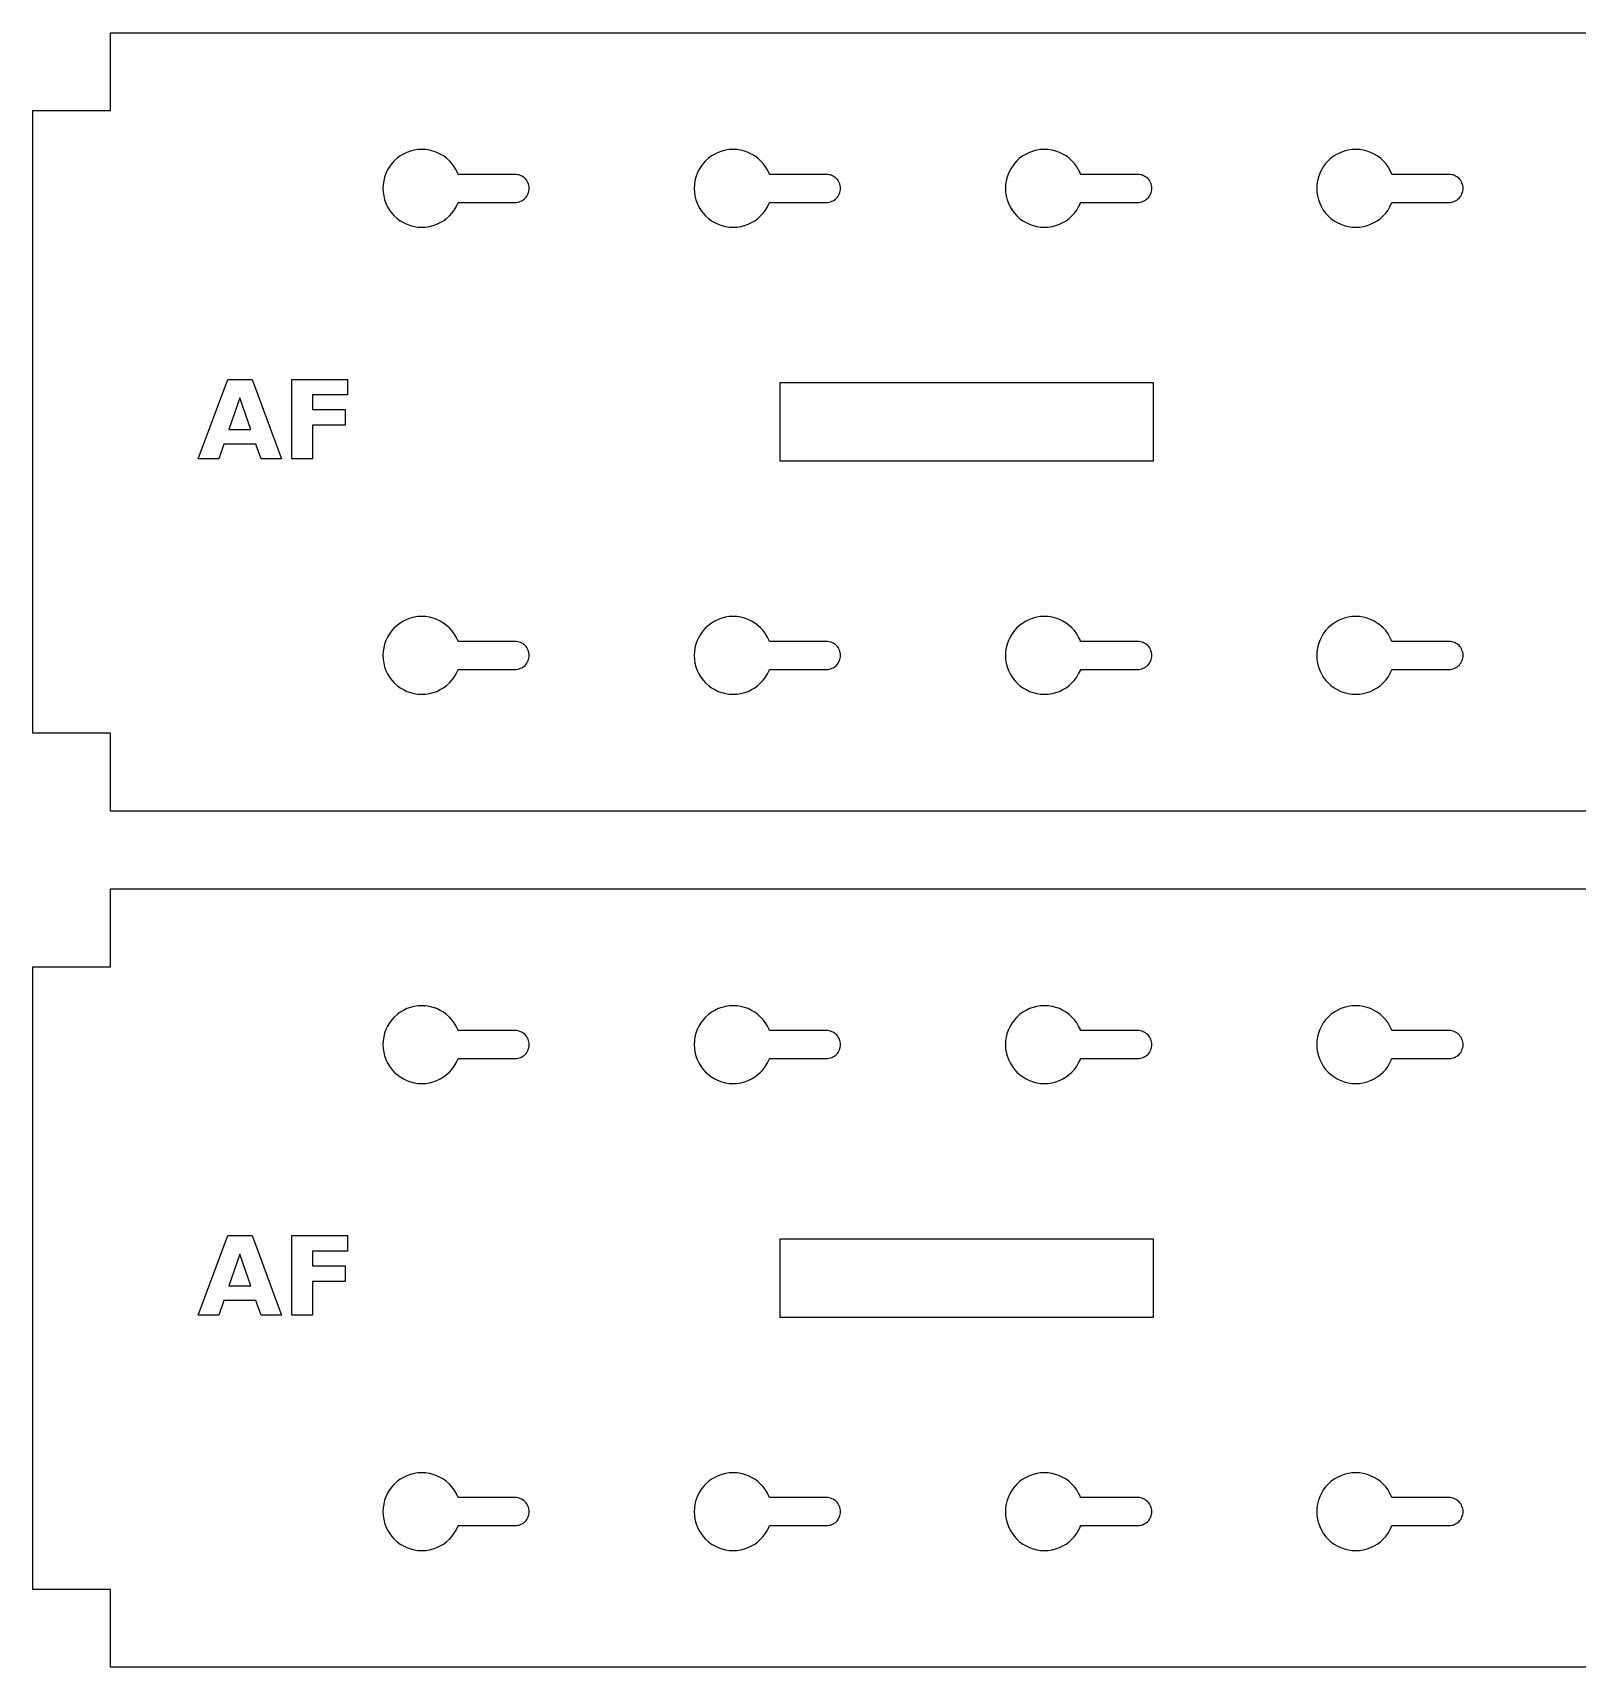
# Model space of a CAD drawing. Header units: millimetres. Extents: x 12 to 806, y 12 to 448.
# Drawn here: x 12.5 to 111.7, y 122.5 to 227.5 of the extents above; entities that cross this region are included whole.
import ezdxf

# ---------------------------------------------------------------- set-up
doc = ezdxf.new("R2010")
doc.units = ezdxf.units.MM
doc.layers.add('CUT', color=1, linetype='Continuous')
doc.layers.add('ENGRAVE', color=5, linetype='Continuous')

msp = doc.modelspace()

# ---------------------------------------------------------------- linework, layer by layer
at = {"layer": 'CUT', "color": 1}
for points in [[(12.5, 222.5), (17.5, 222.5), (17.5, 227.5), (757.5, 227.5), (757.5, 222.5), (762.5, 222.5), (762.5, 182.5), (757.5, 182.5), (757.5, 177.5), (17.5, 177.5), (17.5, 182.5), (12.5, 182.5)], [(39.09, 215.57), (39.27, 215.73), (39.43, 215.91), (39.58, 216.11), (39.7, 216.32), (39.81, 216.54), (39.83, 216.6), (43.5, 216.6), (43.59, 216.6), (43.68, 216.62), (43.76, 216.64), (43.84, 216.67), (43.92, 216.71), (44, 216.75), (44.07, 216.8), (44.14, 216.86), (44.2, 216.93), (44.25, 217), (44.29, 217.08), (44.33, 217.16), (44.36, 217.24), (44.38, 217.32), (44.4, 217.41), (44.4, 217.5), (44.4, 217.59), (44.38, 217.68), (44.36, 217.76), (44.33, 217.84), (44.29, 217.92), (44.25, 218), (44.2, 218.07), (44.14, 218.14), (44.07, 218.2), (44, 218.25), (43.92, 218.29), (43.84, 218.33), (43.76, 218.36), (43.68, 218.38), (43.59, 218.4), (43.5, 218.4), (39.83, 218.4), (39.81, 218.46), (39.7, 218.68), (39.58, 218.89), (39.43, 219.09), (39.27, 219.27), (39.09, 219.43), (38.89, 219.58), (38.68, 219.7), (38.46, 219.81), (38.23, 219.89), (37.99, 219.95), (37.75, 219.99), (37.5, 220), (37.25, 219.99), (37.01, 219.95), (36.77, 219.89), (36.54, 219.81), (36.32, 219.7), (36.11, 219.58), (35.91, 219.43), (35.73, 219.27), (35.57, 219.09), (35.42, 218.89), (35.3, 218.68), (35.19, 218.46), (35.11, 218.23), (35.05, 217.99), (35.01, 217.75), (35, 217.5), (35.01, 217.25), (35.05, 217.01), (35.11, 216.77), (35.19, 216.54), (35.3, 216.32), (35.42, 216.11), (35.57, 215.91), (35.73, 215.73), (35.91, 215.57), (36.11, 215.42), (36.32, 215.3), (36.54, 215.19), (36.77, 215.11), (37.01, 215.05), (37.25, 215.01), (37.5, 215), (37.75, 215.01), (37.99, 215.05), (38.23, 215.11), (38.46, 215.19), (38.68, 215.3), (38.89, 215.42)], [(58.89, 215.42), (59.09, 215.57), (59.27, 215.73), (59.43, 215.91), (59.58, 216.11), (59.7, 216.32), (59.81, 216.54), (59.83, 216.6), (63.5, 216.6), (63.59, 216.6), (63.68, 216.62), (63.76, 216.64), (63.84, 216.67), (63.92, 216.71), (64, 216.75), (64.07, 216.8), (64.14, 216.86), (64.2, 216.93), (64.25, 217), (64.29, 217.08), (64.33, 217.16), (64.36, 217.24), (64.38, 217.32), (64.4, 217.41), (64.4, 217.5), (64.4, 217.59), (64.38, 217.68), (64.36, 217.76), (64.33, 217.84), (64.29, 217.92), (64.25, 218), (64.2, 218.07), (64.14, 218.14), (64.07, 218.2), (64, 218.25), (63.92, 218.29), (63.84, 218.33), (63.76, 218.36), (63.68, 218.38), (63.59, 218.4), (63.5, 218.4), (59.83, 218.4), (59.81, 218.46), (59.7, 218.68), (59.58, 218.89), (59.43, 219.09), (59.27, 219.27), (59.09, 219.43), (58.89, 219.58), (58.68, 219.7), (58.46, 219.81), (58.23, 219.89), (57.99, 219.95), (57.75, 219.99), (57.5, 220), (57.25, 219.99), (57.01, 219.95), (56.77, 219.89), (56.54, 219.81), (56.32, 219.7), (56.11, 219.58), (55.91, 219.43), (55.73, 219.27), (55.57, 219.09), (55.42, 218.89), (55.3, 218.68), (55.19, 218.46), (55.11, 218.23), (55.05, 217.99), (55.01, 217.75), (55, 217.5), (55.01, 217.25), (55.05, 217.01), (55.11, 216.77), (55.19, 216.54), (55.3, 216.32), (55.42, 216.11), (55.57, 215.91), (55.73, 215.73), (55.91, 215.57), (56.11, 215.42), (56.32, 215.3), (56.54, 215.19), (56.77, 215.11), (57.01, 215.05), (57.25, 215.01), (57.5, 215), (57.75, 215.01), (57.99, 215.05), (58.23, 215.11), (58.46, 215.19), (58.68, 215.3)], [(79.09, 215.57), (79.27, 215.73), (79.43, 215.91), (79.58, 216.11), (79.7, 216.32), (79.81, 216.54), (79.83, 216.6), (83.5, 216.6), (83.59, 216.6), (83.68, 216.62), (83.76, 216.64), (83.84, 216.67), (83.92, 216.71), (84, 216.75), (84.07, 216.8), (84.14, 216.86), (84.2, 216.93), (84.25, 217), (84.29, 217.08), (84.33, 217.16), (84.36, 217.24), (84.38, 217.32), (84.4, 217.41), (84.4, 217.5), (84.4, 217.59), (84.38, 217.68), (84.36, 217.76), (84.33, 217.84), (84.29, 217.92), (84.25, 218), (84.2, 218.07), (84.14, 218.14), (84.07, 218.2), (84, 218.25), (83.92, 218.29), (83.84, 218.33), (83.76, 218.36), (83.68, 218.38), (83.59, 218.4), (83.5, 218.4), (79.83, 218.4), (79.81, 218.46), (79.7, 218.68), (79.58, 218.89), (79.43, 219.09), (79.27, 219.27), (79.09, 219.43), (78.89, 219.58), (78.68, 219.7), (78.46, 219.81), (78.23, 219.89), (77.99, 219.95), (77.75, 219.99), (77.5, 220), (77.25, 219.99), (77.01, 219.95), (76.77, 219.89), (76.54, 219.81), (76.32, 219.7), (76.11, 219.58), (75.91, 219.43), (75.73, 219.27), (75.57, 219.09), (75.42, 218.89), (75.3, 218.68), (75.19, 218.46), (75.11, 218.23), (75.05, 217.99), (75.01, 217.75), (75, 217.5), (75.01, 217.25), (75.05, 217.01), (75.11, 216.77), (75.19, 216.54), (75.3, 216.32), (75.42, 216.11), (75.57, 215.91), (75.73, 215.73), (75.91, 215.57), (76.11, 215.42), (76.32, 215.3), (76.54, 215.19), (76.77, 215.11), (77.01, 215.05), (77.25, 215.01), (77.5, 215), (77.75, 215.01), (77.99, 215.05), (78.23, 215.11), (78.46, 215.19), (78.68, 215.3), (78.89, 215.42)], [(99.09, 215.57), (99.27, 215.73), (99.43, 215.91), (99.58, 216.11), (99.7, 216.32), (99.81, 216.54), (99.83, 216.6), (103.5, 216.6), (103.59, 216.6), (103.68, 216.62), (103.76, 216.64), (103.84, 216.67), (103.92, 216.71), (104, 216.75), (104.07, 216.8), (104.14, 216.86), (104.2, 216.93), (104.25, 217), (104.29, 217.08), (104.33, 217.16), (104.36, 217.24), (104.38, 217.32), (104.4, 217.41), (104.4, 217.5), (104.4, 217.59), (104.38, 217.68), (104.36, 217.76), (104.33, 217.84), (104.29, 217.92), (104.25, 218), (104.2, 218.07), (104.14, 218.14), (104.07, 218.2), (104, 218.25), (103.92, 218.29), (103.84, 218.33), (103.76, 218.36), (103.68, 218.38), (103.59, 218.4), (103.5, 218.4), (99.83, 218.4), (99.81, 218.46), (99.7, 218.68), (99.58, 218.89), (99.43, 219.09), (99.27, 219.27), (99.09, 219.43), (98.89, 219.58), (98.68, 219.7), (98.46, 219.81), (98.23, 219.89), (97.99, 219.95), (97.75, 219.99), (97.5, 220), (97.25, 219.99), (97.01, 219.95), (96.77, 219.89), (96.54, 219.81), (96.32, 219.7), (96.11, 219.58), (95.91, 219.43), (95.73, 219.27), (95.57, 219.09), (95.42, 218.89), (95.3, 218.68), (95.19, 218.46), (95.11, 218.23), (95.05, 217.99), (95.01, 217.75), (95, 217.5), (95.01, 217.25), (95.05, 217.01), (95.11, 216.77), (95.19, 216.54), (95.3, 216.32), (95.42, 216.11), (95.57, 215.91), (95.73, 215.73), (95.91, 215.57), (96.11, 215.42), (96.32, 215.3), (96.54, 215.19), (96.77, 215.11), (97.01, 215.05), (97.25, 215.01), (97.5, 215), (97.75, 215.01), (97.99, 215.05), (98.23, 215.11), (98.46, 215.19), (98.68, 215.3), (98.89, 215.42)], [(60.5, 205), (60.5, 200), (84.5, 200), (84.5, 205)], [(39.09, 185.57), (39.27, 185.73), (39.43, 185.91), (39.58, 186.11), (39.7, 186.32), (39.81, 186.54), (39.83, 186.6), (43.5, 186.6), (43.59, 186.6), (43.68, 186.62), (43.76, 186.64), (43.84, 186.67), (43.92, 186.71), (44, 186.75), (44.07, 186.8), (44.14, 186.86), (44.2, 186.93), (44.25, 187), (44.29, 187.08), (44.33, 187.16), (44.36, 187.24), (44.38, 187.32), (44.4, 187.41), (44.4, 187.5), (44.4, 187.59), (44.38, 187.68), (44.36, 187.76), (44.33, 187.84), (44.29, 187.92), (44.25, 188), (44.2, 188.07), (44.14, 188.14), (44.07, 188.2), (44, 188.25), (43.92, 188.29), (43.84, 188.33), (43.76, 188.36), (43.68, 188.38), (43.59, 188.4), (43.5, 188.4), (39.83, 188.4), (39.81, 188.46), (39.7, 188.68), (39.58, 188.89), (39.43, 189.09), (39.27, 189.27), (39.09, 189.43), (38.89, 189.58), (38.68, 189.7), (38.46, 189.81), (38.23, 189.89), (37.99, 189.95), (37.75, 189.99), (37.5, 190), (37.25, 189.99), (37.01, 189.95), (36.77, 189.89), (36.54, 189.81), (36.32, 189.7), (36.11, 189.58), (35.91, 189.43), (35.73, 189.27), (35.57, 189.09), (35.42, 188.89), (35.3, 188.68), (35.19, 188.46), (35.11, 188.23), (35.05, 187.99), (35.01, 187.75), (35, 187.5), (35.01, 187.25), (35.05, 187.01), (35.11, 186.77), (35.19, 186.54), (35.3, 186.32), (35.42, 186.11), (35.57, 185.91), (35.73, 185.73), (35.91, 185.57), (36.11, 185.42), (36.32, 185.3), (36.54, 185.19), (36.77, 185.11), (37.01, 185.05), (37.25, 185.01), (37.5, 185), (37.75, 185.01), (37.99, 185.05), (38.23, 185.11), (38.46, 185.19), (38.68, 185.3), (38.89, 185.42)], [(59.09, 185.57), (59.27, 185.73), (59.43, 185.91), (59.58, 186.11), (59.7, 186.32), (59.81, 186.54), (59.83, 186.6), (63.5, 186.6), (63.59, 186.6), (63.68, 186.62), (63.76, 186.64), (63.84, 186.67), (63.92, 186.71), (64, 186.75), (64.07, 186.8), (64.14, 186.86), (64.2, 186.93), (64.25, 187), (64.29, 187.08), (64.33, 187.16), (64.36, 187.24), (64.38, 187.32), (64.4, 187.41), (64.4, 187.5), (64.4, 187.59), (64.38, 187.68), (64.36, 187.76), (64.33, 187.84), (64.29, 187.92), (64.25, 188), (64.2, 188.07), (64.14, 188.14), (64.07, 188.2), (64, 188.25), (63.92, 188.29), (63.84, 188.33), (63.76, 188.36), (63.68, 188.38), (63.59, 188.4), (63.5, 188.4), (59.83, 188.4), (59.81, 188.46), (59.7, 188.68), (59.58, 188.89), (59.43, 189.09), (59.27, 189.27), (59.09, 189.43), (58.89, 189.58), (58.68, 189.7), (58.46, 189.81), (58.23, 189.89), (57.99, 189.95), (57.75, 189.99), (57.5, 190), (57.25, 189.99), (57.01, 189.95), (56.77, 189.89), (56.54, 189.81), (56.32, 189.7), (56.11, 189.58), (55.91, 189.43), (55.73, 189.27), (55.57, 189.09), (55.42, 188.89), (55.3, 188.68), (55.19, 188.46), (55.11, 188.23), (55.05, 187.99), (55.01, 187.75), (55, 187.5), (55.01, 187.25), (55.05, 187.01), (55.11, 186.77), (55.19, 186.54), (55.3, 186.32), (55.42, 186.11), (55.57, 185.91), (55.73, 185.73), (55.91, 185.57), (56.11, 185.42), (56.32, 185.3), (56.54, 185.19), (56.77, 185.11), (57.01, 185.05), (57.25, 185.01), (57.5, 185), (57.75, 185.01), (57.99, 185.05), (58.23, 185.11), (58.46, 185.19), (58.68, 185.3), (58.89, 185.42)], [(79.09, 185.57), (79.27, 185.73), (79.43, 185.91), (79.58, 186.11), (79.7, 186.32), (79.81, 186.54), (79.83, 186.6), (83.5, 186.6), (83.59, 186.6), (83.68, 186.62), (83.76, 186.64), (83.84, 186.67), (83.92, 186.71), (84, 186.75), (84.07, 186.8), (84.14, 186.86), (84.2, 186.93), (84.25, 187), (84.29, 187.08), (84.33, 187.16), (84.36, 187.24), (84.38, 187.32), (84.4, 187.41), (84.4, 187.5), (84.4, 187.59), (84.38, 187.68), (84.36, 187.76), (84.33, 187.84), (84.29, 187.92), (84.25, 188), (84.2, 188.07), (84.14, 188.14), (84.07, 188.2), (84, 188.25), (83.92, 188.29), (83.84, 188.33), (83.76, 188.36), (83.68, 188.38), (83.59, 188.4), (83.5, 188.4), (79.83, 188.4), (79.81, 188.46), (79.7, 188.68), (79.58, 188.89), (79.43, 189.09), (79.27, 189.27), (79.09, 189.43), (78.89, 189.58), (78.68, 189.7), (78.46, 189.81), (78.23, 189.89), (77.99, 189.95), (77.75, 189.99), (77.5, 190), (77.25, 189.99), (77.01, 189.95), (76.77, 189.89), (76.54, 189.81), (76.32, 189.7), (76.11, 189.58), (75.91, 189.43), (75.73, 189.27), (75.57, 189.09), (75.42, 188.89), (75.3, 188.68), (75.19, 188.46), (75.11, 188.23), (75.05, 187.99), (75.01, 187.75), (75, 187.5), (75.01, 187.25), (75.05, 187.01), (75.11, 186.77), (75.19, 186.54), (75.3, 186.32), (75.42, 186.11), (75.57, 185.91), (75.73, 185.73), (75.91, 185.57), (76.11, 185.42), (76.32, 185.3), (76.54, 185.19), (76.77, 185.11), (77.01, 185.05), (77.25, 185.01), (77.5, 185), (77.75, 185.01), (77.99, 185.05), (78.23, 185.11), (78.46, 185.19), (78.68, 185.3), (78.89, 185.42)], [(99.09, 185.57), (99.27, 185.73), (99.43, 185.91), (99.58, 186.11), (99.7, 186.32), (99.81, 186.54), (99.83, 186.6), (103.5, 186.6), (103.59, 186.6), (103.68, 186.62), (103.76, 186.64), (103.84, 186.67), (103.92, 186.71), (104, 186.75), (104.07, 186.8), (104.14, 186.86), (104.2, 186.93), (104.25, 187), (104.29, 187.08), (104.33, 187.16), (104.36, 187.24), (104.38, 187.32), (104.4, 187.41), (104.4, 187.5), (104.4, 187.59), (104.38, 187.68), (104.36, 187.76), (104.33, 187.84), (104.29, 187.92), (104.25, 188), (104.2, 188.07), (104.14, 188.14), (104.07, 188.2), (104, 188.25), (103.92, 188.29), (103.84, 188.33), (103.76, 188.36), (103.68, 188.38), (103.59, 188.4), (103.5, 188.4), (99.83, 188.4), (99.81, 188.46), (99.7, 188.68), (99.58, 188.89), (99.43, 189.09), (99.27, 189.27), (99.09, 189.43), (98.89, 189.58), (98.68, 189.7), (98.46, 189.81), (98.23, 189.89), (97.99, 189.95), (97.75, 189.99), (97.5, 190), (97.25, 189.99), (97.01, 189.95), (96.77, 189.89), (96.54, 189.81), (96.32, 189.7), (96.11, 189.58), (95.91, 189.43), (95.73, 189.27), (95.57, 189.09), (95.42, 188.89), (95.3, 188.68), (95.19, 188.46), (95.11, 188.23), (95.05, 187.99), (95.01, 187.75), (95, 187.5), (95.01, 187.25), (95.05, 187.01), (95.11, 186.77), (95.19, 186.54), (95.3, 186.32), (95.42, 186.11), (95.57, 185.91), (95.73, 185.73), (95.91, 185.57), (96.11, 185.42), (96.32, 185.3), (96.54, 185.19), (96.77, 185.11), (97.01, 185.05), (97.25, 185.01), (97.5, 185), (97.75, 185.01), (97.99, 185.05), (98.23, 185.11), (98.46, 185.19), (98.68, 185.3), (98.89, 185.42)], [(12.5, 167.5), (17.5, 167.5), (17.5, 172.5), (757.5, 172.5), (757.5, 167.5), (762.5, 167.5), (762.5, 127.5), (757.5, 127.5), (757.5, 122.5), (17.5, 122.5), (17.5, 127.5), (12.5, 127.5)], [(39.09, 160.57), (39.27, 160.73), (39.43, 160.91), (39.58, 161.11), (39.7, 161.32), (39.81, 161.54), (39.83, 161.6), (43.5, 161.6), (43.59, 161.6), (43.68, 161.62), (43.76, 161.64), (43.84, 161.67), (43.92, 161.71), (44, 161.75), (44.07, 161.8), (44.14, 161.86), (44.2, 161.93), (44.25, 162), (44.29, 162.08), (44.33, 162.16), (44.36, 162.24), (44.38, 162.32), (44.4, 162.41), (44.4, 162.5), (44.4, 162.59), (44.38, 162.68), (44.36, 162.76), (44.33, 162.84), (44.29, 162.92), (44.25, 163), (44.2, 163.07), (44.14, 163.14), (44.07, 163.2), (44, 163.25), (43.92, 163.29), (43.84, 163.33), (43.76, 163.36), (43.68, 163.38), (43.59, 163.4), (43.5, 163.4), (39.83, 163.4), (39.81, 163.46), (39.7, 163.68), (39.58, 163.89), (39.43, 164.09), (39.27, 164.27), (39.09, 164.43), (38.89, 164.58), (38.68, 164.7), (38.46, 164.81), (38.23, 164.89), (37.99, 164.95), (37.75, 164.99), (37.5, 165), (37.25, 164.99), (37.01, 164.95), (36.77, 164.89), (36.54, 164.81), (36.32, 164.7), (36.11, 164.58), (35.91, 164.43), (35.73, 164.27), (35.57, 164.09), (35.42, 163.89), (35.3, 163.68), (35.19, 163.46), (35.11, 163.23), (35.05, 162.99), (35.01, 162.75), (35, 162.5), (35.01, 162.25), (35.05, 162.01), (35.11, 161.77), (35.19, 161.54), (35.3, 161.32), (35.42, 161.11), (35.57, 160.91), (35.73, 160.73), (35.91, 160.57), (36.11, 160.42), (36.32, 160.3), (36.54, 160.19), (36.77, 160.11), (37.01, 160.05), (37.25, 160.01), (37.5, 160), (37.75, 160.01), (37.99, 160.05), (38.23, 160.11), (38.46, 160.19), (38.68, 160.3), (38.89, 160.42)], [(58.89, 160.42), (59.09, 160.57), (59.27, 160.73), (59.43, 160.91), (59.58, 161.11), (59.7, 161.32), (59.81, 161.54), (59.83, 161.6), (63.5, 161.6), (63.59, 161.6), (63.68, 161.62), (63.76, 161.64), (63.84, 161.67), (63.92, 161.71), (64, 161.75), (64.07, 161.8), (64.14, 161.86), (64.2, 161.93), (64.25, 162), (64.29, 162.08), (64.33, 162.16), (64.36, 162.24), (64.38, 162.32), (64.4, 162.41), (64.4, 162.5), (64.4, 162.59), (64.38, 162.68), (64.36, 162.76), (64.33, 162.84), (64.29, 162.92), (64.25, 163), (64.2, 163.07), (64.14, 163.14), (64.07, 163.2), (64, 163.25), (63.92, 163.29), (63.84, 163.33), (63.76, 163.36), (63.68, 163.38), (63.59, 163.4), (63.5, 163.4), (59.83, 163.4), (59.81, 163.46), (59.7, 163.68), (59.58, 163.89), (59.43, 164.09), (59.27, 164.27), (59.09, 164.43), (58.89, 164.58), (58.68, 164.7), (58.46, 164.81), (58.23, 164.89), (57.99, 164.95), (57.75, 164.99), (57.5, 165), (57.25, 164.99), (57.01, 164.95), (56.77, 164.89), (56.54, 164.81), (56.32, 164.7), (56.11, 164.58), (55.91, 164.43), (55.73, 164.27), (55.57, 164.09), (55.42, 163.89), (55.3, 163.68), (55.19, 163.46), (55.11, 163.23), (55.05, 162.99), (55.01, 162.75), (55, 162.5), (55.01, 162.25), (55.05, 162.01), (55.11, 161.77), (55.19, 161.54), (55.3, 161.32), (55.42, 161.11), (55.57, 160.91), (55.73, 160.73), (55.91, 160.57), (56.11, 160.42), (56.32, 160.3), (56.54, 160.19), (56.77, 160.11), (57.01, 160.05), (57.25, 160.01), (57.5, 160), (57.75, 160.01), (57.99, 160.05), (58.23, 160.11), (58.46, 160.19), (58.68, 160.3)], [(79.09, 160.57), (79.27, 160.73), (79.43, 160.91), (79.58, 161.11), (79.7, 161.32), (79.81, 161.54), (79.83, 161.6), (83.5, 161.6), (83.59, 161.6), (83.68, 161.62), (83.76, 161.64), (83.84, 161.67), (83.92, 161.71), (84, 161.75), (84.07, 161.8), (84.14, 161.86), (84.2, 161.93), (84.25, 162), (84.29, 162.08), (84.33, 162.16), (84.36, 162.24), (84.38, 162.32), (84.4, 162.41), (84.4, 162.5), (84.4, 162.59), (84.38, 162.68), (84.36, 162.76), (84.33, 162.84), (84.29, 162.92), (84.25, 163), (84.2, 163.07), (84.14, 163.14), (84.07, 163.2), (84, 163.25), (83.92, 163.29), (83.84, 163.33), (83.76, 163.36), (83.68, 163.38), (83.59, 163.4), (83.5, 163.4), (79.83, 163.4), (79.81, 163.46), (79.7, 163.68), (79.58, 163.89), (79.43, 164.09), (79.27, 164.27), (79.09, 164.43), (78.89, 164.58), (78.68, 164.7), (78.46, 164.81), (78.23, 164.89), (77.99, 164.95), (77.75, 164.99), (77.5, 165), (77.25, 164.99), (77.01, 164.95), (76.77, 164.89), (76.54, 164.81), (76.32, 164.7), (76.11, 164.58), (75.91, 164.43), (75.73, 164.27), (75.57, 164.09), (75.42, 163.89), (75.3, 163.68), (75.19, 163.46), (75.11, 163.23), (75.05, 162.99), (75.01, 162.75), (75, 162.5), (75.01, 162.25), (75.05, 162.01), (75.11, 161.77), (75.19, 161.54), (75.3, 161.32), (75.42, 161.11), (75.57, 160.91), (75.73, 160.73), (75.91, 160.57), (76.11, 160.42), (76.32, 160.3), (76.54, 160.19), (76.77, 160.11), (77.01, 160.05), (77.25, 160.01), (77.5, 160), (77.75, 160.01), (77.99, 160.05), (78.23, 160.11), (78.46, 160.19), (78.68, 160.3), (78.89, 160.42)], [(99.09, 160.57), (99.27, 160.73), (99.43, 160.91), (99.58, 161.11), (99.7, 161.32), (99.81, 161.54), (99.83, 161.6), (103.5, 161.6), (103.59, 161.6), (103.68, 161.62), (103.76, 161.64), (103.84, 161.67), (103.92, 161.71), (104, 161.75), (104.07, 161.8), (104.14, 161.86), (104.2, 161.93), (104.25, 162), (104.29, 162.08), (104.33, 162.16), (104.36, 162.24), (104.38, 162.32), (104.4, 162.41), (104.4, 162.5), (104.4, 162.59), (104.38, 162.68), (104.36, 162.76), (104.33, 162.84), (104.29, 162.92), (104.25, 163), (104.2, 163.07), (104.14, 163.14), (104.07, 163.2), (104, 163.25), (103.92, 163.29), (103.84, 163.33), (103.76, 163.36), (103.68, 163.38), (103.59, 163.4), (103.5, 163.4), (99.83, 163.4), (99.81, 163.46), (99.7, 163.68), (99.58, 163.89), (99.43, 164.09), (99.27, 164.27), (99.09, 164.43), (98.89, 164.58), (98.68, 164.7), (98.46, 164.81), (98.23, 164.89), (97.99, 164.95), (97.75, 164.99), (97.5, 165), (97.25, 164.99), (97.01, 164.95), (96.77, 164.89), (96.54, 164.81), (96.32, 164.7), (96.11, 164.58), (95.91, 164.43), (95.73, 164.27), (95.57, 164.09), (95.42, 163.89), (95.3, 163.68), (95.19, 163.46), (95.11, 163.23), (95.05, 162.99), (95.01, 162.75), (95, 162.5), (95.01, 162.25), (95.05, 162.01), (95.11, 161.77), (95.19, 161.54), (95.3, 161.32), (95.42, 161.11), (95.57, 160.91), (95.73, 160.73), (95.91, 160.57), (96.11, 160.42), (96.32, 160.3), (96.54, 160.19), (96.77, 160.11), (97.01, 160.05), (97.25, 160.01), (97.5, 160), (97.75, 160.01), (97.99, 160.05), (98.23, 160.11), (98.46, 160.19), (98.68, 160.3), (98.89, 160.42)], [(60.5, 150), (60.5, 145), (84.5, 145), (84.5, 150)], [(39.09, 130.57), (39.27, 130.73), (39.43, 130.91), (39.58, 131.11), (39.7, 131.32), (39.81, 131.54), (39.83, 131.6), (43.5, 131.6), (43.59, 131.6), (43.68, 131.62), (43.76, 131.64), (43.84, 131.67), (43.92, 131.71), (44, 131.75), (44.07, 131.8), (44.14, 131.86), (44.2, 131.93), (44.25, 132), (44.29, 132.08), (44.33, 132.16), (44.36, 132.24), (44.38, 132.32), (44.4, 132.41), (44.4, 132.5), (44.4, 132.59), (44.38, 132.68), (44.36, 132.76), (44.33, 132.84), (44.29, 132.92), (44.25, 133), (44.2, 133.07), (44.14, 133.14), (44.07, 133.2), (44, 133.25), (43.92, 133.29), (43.84, 133.33), (43.76, 133.36), (43.68, 133.38), (43.59, 133.4), (43.5, 133.4), (39.83, 133.4), (39.81, 133.46), (39.7, 133.68), (39.58, 133.89), (39.43, 134.09), (39.27, 134.27), (39.09, 134.43), (38.89, 134.58), (38.68, 134.7), (38.46, 134.81), (38.23, 134.89), (37.99, 134.95), (37.75, 134.99), (37.5, 135), (37.25, 134.99), (37.01, 134.95), (36.77, 134.89), (36.54, 134.81), (36.32, 134.7), (36.11, 134.58), (35.91, 134.43), (35.73, 134.27), (35.57, 134.09), (35.42, 133.89), (35.3, 133.68), (35.19, 133.46), (35.11, 133.23), (35.05, 132.99), (35.01, 132.75), (35, 132.5), (35.01, 132.25), (35.05, 132.01), (35.11, 131.77), (35.19, 131.54), (35.3, 131.32), (35.42, 131.11), (35.57, 130.91), (35.73, 130.73), (35.91, 130.57), (36.11, 130.42), (36.32, 130.3), (36.54, 130.19), (36.77, 130.11), (37.01, 130.05), (37.25, 130.01), (37.5, 130), (37.75, 130.01), (37.99, 130.05), (38.23, 130.11), (38.46, 130.19), (38.68, 130.3), (38.89, 130.42)], [(59.09, 130.57), (59.27, 130.73), (59.43, 130.91), (59.58, 131.11), (59.7, 131.32), (59.81, 131.54), (59.83, 131.6), (63.5, 131.6), (63.59, 131.6), (63.68, 131.62), (63.76, 131.64), (63.84, 131.67), (63.92, 131.71), (64, 131.75), (64.07, 131.8), (64.14, 131.86), (64.2, 131.93), (64.25, 132), (64.29, 132.08), (64.33, 132.16), (64.36, 132.24), (64.38, 132.32), (64.4, 132.41), (64.4, 132.5), (64.4, 132.59), (64.38, 132.68), (64.36, 132.76), (64.33, 132.84), (64.29, 132.92), (64.25, 133), (64.2, 133.07), (64.14, 133.14), (64.07, 133.2), (64, 133.25), (63.92, 133.29), (63.84, 133.33), (63.76, 133.36), (63.68, 133.38), (63.59, 133.4), (63.5, 133.4), (59.83, 133.4), (59.81, 133.46), (59.7, 133.68), (59.58, 133.89), (59.43, 134.09), (59.27, 134.27), (59.09, 134.43), (58.89, 134.58), (58.68, 134.7), (58.46, 134.81), (58.23, 134.89), (57.99, 134.95), (57.75, 134.99), (57.5, 135), (57.25, 134.99), (57.01, 134.95), (56.77, 134.89), (56.54, 134.81), (56.32, 134.7), (56.11, 134.58), (55.91, 134.43), (55.73, 134.27), (55.57, 134.09), (55.42, 133.89), (55.3, 133.68), (55.19, 133.46), (55.11, 133.23), (55.05, 132.99), (55.01, 132.75), (55, 132.5), (55.01, 132.25), (55.05, 132.01), (55.11, 131.77), (55.19, 131.54), (55.3, 131.32), (55.42, 131.11), (55.57, 130.91), (55.73, 130.73), (55.91, 130.57), (56.11, 130.42), (56.32, 130.3), (56.54, 130.19), (56.77, 130.11), (57.01, 130.05), (57.25, 130.01), (57.5, 130), (57.75, 130.01), (57.99, 130.05), (58.23, 130.11), (58.46, 130.19), (58.68, 130.3), (58.89, 130.42)], [(79.09, 130.57), (79.27, 130.73), (79.43, 130.91), (79.58, 131.11), (79.7, 131.32), (79.81, 131.54), (79.83, 131.6), (83.5, 131.6), (83.59, 131.6), (83.68, 131.62), (83.76, 131.64), (83.84, 131.67), (83.92, 131.71), (84, 131.75), (84.07, 131.8), (84.14, 131.86), (84.2, 131.93), (84.25, 132), (84.29, 132.08), (84.33, 132.16), (84.36, 132.24), (84.38, 132.32), (84.4, 132.41), (84.4, 132.5), (84.4, 132.59), (84.38, 132.68), (84.36, 132.76), (84.33, 132.84), (84.29, 132.92), (84.25, 133), (84.2, 133.07), (84.14, 133.14), (84.07, 133.2), (84, 133.25), (83.92, 133.29), (83.84, 133.33), (83.76, 133.36), (83.68, 133.38), (83.59, 133.4), (83.5, 133.4), (79.83, 133.4), (79.81, 133.46), (79.7, 133.68), (79.58, 133.89), (79.43, 134.09), (79.27, 134.27), (79.09, 134.43), (78.89, 134.58), (78.68, 134.7), (78.46, 134.81), (78.23, 134.89), (77.99, 134.95), (77.75, 134.99), (77.5, 135), (77.25, 134.99), (77.01, 134.95), (76.77, 134.89), (76.54, 134.81), (76.32, 134.7), (76.11, 134.58), (75.91, 134.43), (75.73, 134.27), (75.57, 134.09), (75.42, 133.89), (75.3, 133.68), (75.19, 133.46), (75.11, 133.23), (75.05, 132.99), (75.01, 132.75), (75, 132.5), (75.01, 132.25), (75.05, 132.01), (75.11, 131.77), (75.19, 131.54), (75.3, 131.32), (75.42, 131.11), (75.57, 130.91), (75.73, 130.73), (75.91, 130.57), (76.11, 130.42), (76.32, 130.3), (76.54, 130.19), (76.77, 130.11), (77.01, 130.05), (77.25, 130.01), (77.5, 130), (77.75, 130.01), (77.99, 130.05), (78.23, 130.11), (78.46, 130.19), (78.68, 130.3), (78.89, 130.42)], [(99.09, 130.57), (99.27, 130.73), (99.43, 130.91), (99.58, 131.11), (99.7, 131.32), (99.81, 131.54), (99.83, 131.6), (103.5, 131.6), (103.59, 131.6), (103.68, 131.62), (103.76, 131.64), (103.84, 131.67), (103.92, 131.71), (104, 131.75), (104.07, 131.8), (104.14, 131.86), (104.2, 131.93), (104.25, 132), (104.29, 132.08), (104.33, 132.16), (104.36, 132.24), (104.38, 132.32), (104.4, 132.41), (104.4, 132.5), (104.4, 132.59), (104.38, 132.68), (104.36, 132.76), (104.33, 132.84), (104.29, 132.92), (104.25, 133), (104.2, 133.07), (104.14, 133.14), (104.07, 133.2), (104, 133.25), (103.92, 133.29), (103.84, 133.33), (103.76, 133.36), (103.68, 133.38), (103.59, 133.4), (103.5, 133.4), (99.83, 133.4), (99.81, 133.46), (99.7, 133.68), (99.58, 133.89), (99.43, 134.09), (99.27, 134.27), (99.09, 134.43), (98.89, 134.58), (98.68, 134.7), (98.46, 134.81), (98.23, 134.89), (97.99, 134.95), (97.75, 134.99), (97.5, 135), (97.25, 134.99), (97.01, 134.95), (96.77, 134.89), (96.54, 134.81), (96.32, 134.7), (96.11, 134.58), (95.91, 134.43), (95.73, 134.27), (95.57, 134.09), (95.42, 133.89), (95.3, 133.68), (95.19, 133.46), (95.11, 133.23), (95.05, 132.99), (95.01, 132.75), (95, 132.5), (95.01, 132.25), (95.05, 132.01), (95.11, 131.77), (95.19, 131.54), (95.3, 131.32), (95.42, 131.11), (95.57, 130.91), (95.73, 130.73), (95.91, 130.57), (96.11, 130.42), (96.32, 130.3), (96.54, 130.19), (96.77, 130.11), (97.01, 130.05), (97.25, 130.01), (97.5, 130), (97.75, 130.01), (97.99, 130.05), (98.23, 130.11), (98.46, 130.19), (98.68, 130.3), (98.89, 130.42)]]:
    msp.add_lwpolyline(points, close=True, dxfattribs=at)
at = {"layer": 'ENGRAVE', "color": 5}
for points in [[(26.84, 201.06), (24.79, 201.06), (24.46, 200.13), (23.14, 200.13), (25.03, 205.23), (26.6, 205.23), (28.49, 200.13), (27.17, 200.13)], [(29.16, 205.23), (32.72, 205.23), (32.72, 204.24), (30.48, 204.24), (30.48, 203.29), (32.58, 203.29), (32.58, 202.29), (30.48, 202.29), (30.48, 200.13), (29.16, 200.13)], [(25.11, 202.01), (26.51, 202.01), (25.81, 204.04)], [(26.84, 146.06), (24.79, 146.06), (24.46, 145.13), (23.14, 145.13), (25.03, 150.23), (26.6, 150.23), (28.49, 145.13), (27.17, 145.13)], [(29.16, 150.23), (32.72, 150.23), (32.72, 149.24), (30.48, 149.24), (30.48, 148.29), (32.58, 148.29), (32.58, 147.29), (30.48, 147.29), (30.48, 145.13), (29.16, 145.13)], [(25.11, 147.01), (26.51, 147.01), (25.81, 149.04)]]:
    msp.add_lwpolyline(points, close=True, dxfattribs=at)

doc.saveas('drawing.dxf')
